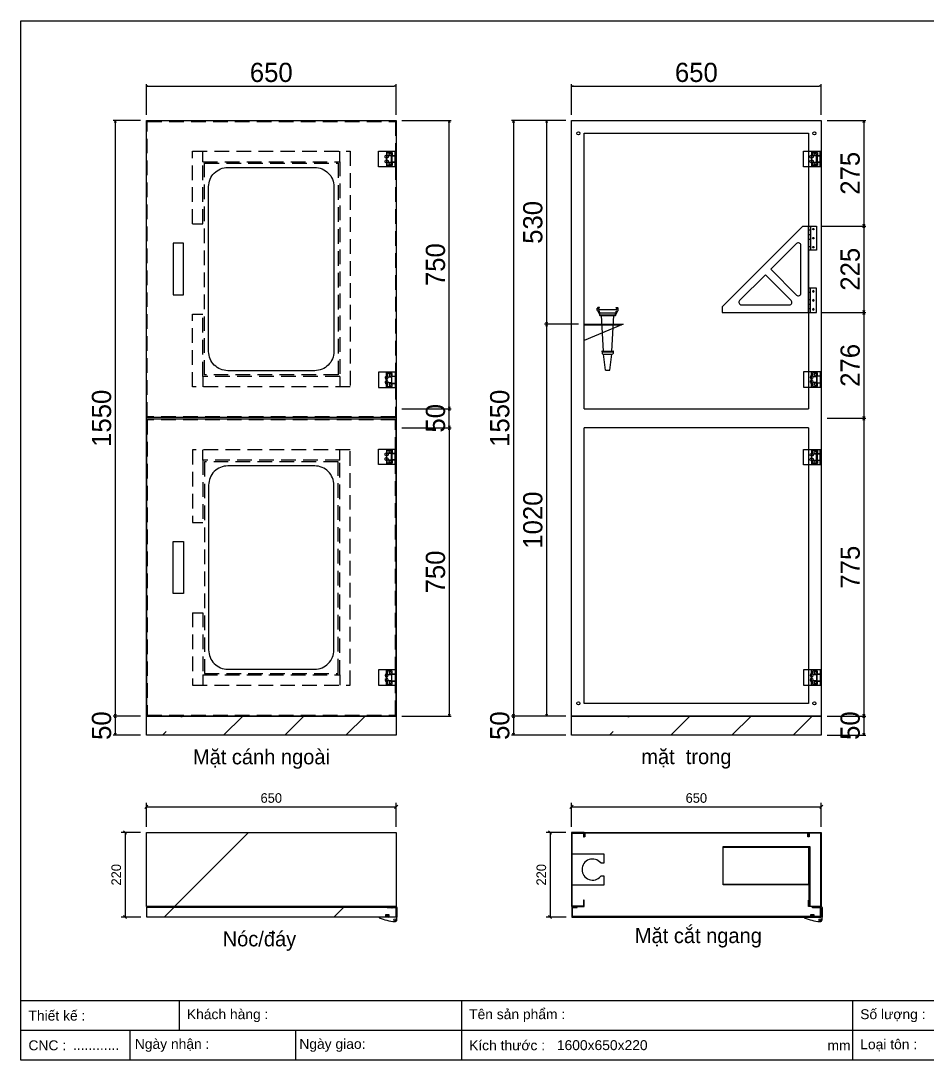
# Model space of a CAD drawing. Header units: millimetres. Extents: x 0 to 3827, y 0 to 2706.
# Drawn here: x 0 to 2359, y 0 to 2706 of the extents above; entities that cross this region are included whole.
import ezdxf

# ---------------------------------------------------------------- set-up
doc = ezdxf.new("R2010")
doc.units = ezdxf.units.MM
doc.linetypes.add('HIDDEN2', pattern=[4.7625, 3.175, -1.5875])
doc.linetypes.add('HIDDENX2', pattern=[19.05, 12.7, -6.35])
doc.layers.add('BAOCHAY', color=1, linetype='Continuous')
doc.layers.add('DIM', color=253, linetype='Continuous')
doc.layers.add('S-CONCRETE', color=3, linetype='Continuous', lineweight=5)
doc.styles.add('Arial', font='arial.ttf')
doc.dimstyles.new('CNC', dxfattribs={"dimtxt": 50, "dimasz": 5, "dimexe": 5, "dimexo": 15, "dimgap": 10, "dimtad": 1, "dimdec": 0, "dimtxsty": 'Standard', "dimblk": 'OPEN30', "dimcen": 10, "dimclrd": 5, "dimclre": 5, "dimclrt": 3, "dimazin": 3, "dimtfac": 1, "dimtdec": 0, "dimtmove": 0, "dimatfit": 3, "dimldrblk": 'ARCHTICK', "dimlwd": 9, "dimlwe": 9})
doc.dimstyles.new('Dim-25', dxfattribs={"dimtxt": 25, "dimasz": 8, "dimexe": 10, "dimexo": 15, "dimgap": 10, "dimtad": 1, "dimdec": 0, "dimtxsty": 'Standard', "dimblk": 'OBLIQUE', "dimcen": 10, "dimclrd": 5, "dimclre": 5, "dimclrt": 3, "dimazin": 3, "dimtfac": 1, "dimtdec": 0, "dimtmove": 0, "dimatfit": 3, "dimldrblk": 'OBLIQUE', "dimlwd": 9, "dimlwe": 9})

# ---------------------------------------------------------------- blocks, each defined once
blk = doc.blocks.new('KHUNG CHUẨN')
at = {"color": 7}
for p, q in [((19889.2, -28535.2), (16919.2, -28535.2)), ((17239.2, -28535.2), (17239.2, -28595.2)), ((17809.2, -28535.2), (17809.2, -28655.2)), ((18599.2, -28535.2), (18599.2, -28655.2)), ((18939.2, -28595.2), (16919.2, -28595.2)), ((17139.2, -28595.2), (17139.2, -28655.2)), ((17474.2, -28595.2), (17474.2, -28655.2))]:
    blk.add_line(p, q, dxfattribs=at)
blk.add_lwpolyline([(16919.2, -26555.2), (19889.2, -26555.2), (19889.2, -28655.2), (16919.2, -28655.2)], close=True, dxfattribs=at)
at = {"color": 2, "char_height": 20, "attachment_point": 4, "style": 'Arial'}
for s, insert, width in [('  Thiết kế :', (16919.2, -28565.2), 917.634), ('  Khách hàng :', (17239.2, -28565.2), 917.634), ('  Tên sản phẩm :', (17809.2, -28565.2), 917.634), ('  Số lượng :', (18599.2, -28565.2), 917.634), ('  CNC :', (16919.2, -28625.2), 917.634), ('  Ngày nhận :', (17134, -28625.2), 556.651), ('  Ngày giao:', (17466.3, -28625.2), 556.651), ('  Kích thước :', (17809.2, -28625.2), 917.634), ('mm', (18548.6, -28625.2), 73.831), ('  Loại tôn :', (18599.2, -28625.2), 917.634)]:
    blk.add_mtext(s, dxfattribs=dict(at, insert=insert, width=width))
at = {"color": 3, "style": 'Arial'}
for tag, p in [('#01', (17055.6, -28580.1)), ('#02', (17431.4, -28580.1)), ('#03', (18030.6, -28580.1)), ('#08', (18751.7, -28580.1)), ('#10', (19064.8, -28580.1)), ('#04', (17024.8, -28634.6)), ('#05', (17308.5, -28633)), ('#06', (17632.7, -28633.7)), ('#07', (18002, -28634.7)), ('#09', (18753.8, -28632.6)), ('#11', (19060.3, -28625.7)), ('#12', (19806.5, -28628.9))]:
    blk.add_attdef(tag, p, '', height=20, dxfattribs=at)
blk = doc.blocks.new('*D1')
at = {"color": 0, "linetype": 'ByBlock', "lineweight": -2}
for p, q in [((326.8, 2535.5), (331.8, 2536.9)), ((331.8, 2534.2), (326.8, 2535.5)), ((326.8, 2535.5), (331.8, 2535.5)), ((971.8, 2536.9), (976.8, 2535.5)), ((976.8, 2535.5), (971.8, 2534.2)), ((976.8, 2535.5), (971.8, 2535.5))]:
    blk.add_line(p, q, dxfattribs=at)
at = {"layer": 'Defpoints', "color": 0, "transparency": 16777216}
for p in [(976.8, 2535.5), (326.8, 2445.9), (976.8, 2445.9)]:
    blk.add_point(p, dxfattribs=at)
at = {"layer": 'DIM', "color": 5, "lineweight": 9, "transparency": 16777216}
for p, q in [((326.8, 2460.9), (326.8, 2540.5)), ((331.8, 2535.5), (971.8, 2535.5)), ((976.8, 2460.9), (976.8, 2540.5))]:
    blk.add_line(p, q, dxfattribs=at)
at = {"layer": 'DIM', "color": 3, "transparency": 16777216, "insert": (651.8, 2571), "char_height": 50, "attachment_point": 5}
blk.add_mtext('650', dxfattribs=at)
blk = doc.blocks.new('_ArchTick')
at = {"color": 0, "const_width": 0.15}
blk.add_lwpolyline([(-0.5, -0.5), (0.5, 0.5)], dxfattribs=at)
blk = doc.blocks.new('_Open30')
at = {"color": 0, "linetype": 'ByBlock', "lineweight": -2}
for p, q in [((-1, 0.27), (0, 0)), ((0, 0), (-1, -0.27)), ((0, 0), (-1, 0))]:
    blk.add_line(p, q, dxfattribs=at)
blk = doc.blocks.new('*D2')
at = {"color": 0, "linetype": 'ByBlock', "lineweight": -2}
for p, q in [((244.5, 2440.9), (245.8, 2445.9)), ((245.8, 2445.9), (247.1, 2440.9)), ((245.8, 2445.9), (245.8, 2440.9)), ((245.8, 895.9), (244.5, 900.9)), ((247.1, 900.9), (245.8, 895.9)), ((245.8, 895.9), (245.8, 900.9))]:
    blk.add_line(p, q, dxfattribs=at)
at = {"layer": 'Defpoints', "color": 0, "transparency": 16777216}
for p in [(326.8, 2445.9), (245.8, 895.9), (326.8, 895.9)]:
    blk.add_point(p, dxfattribs=at)
at = {"layer": 'DIM', "color": 5, "lineweight": 9, "transparency": 16777216}
for p, q in [((311.8, 2445.9), (240.8, 2445.9)), ((245.8, 2440.9), (245.8, 900.9)), ((311.8, 895.9), (240.8, 895.9))]:
    blk.add_line(p, q, dxfattribs=at)
at = {"layer": 'DIM', "color": 3, "transparency": 16777216, "insert": (210.3, 1670.9), "char_height": 50, "attachment_point": 5, "rotation": 90}
blk.add_mtext('1550', dxfattribs=at)
blk = doc.blocks.new('HL044-1.3-C')
at = {"color": 1, "linetype": 'HIDDEN2', "ltscale": 0.5}
for p, q in [((-25, 40), (-25, 0)), ((-3, 0), (-3, 40))]:
    blk.add_line(p, q, dxfattribs=at)
at = {"color": 1}
for p, q in [((-12, 29), (0, 29)), ((-12, 11), (-12, 29)), ((-11, 28.5), (0, 28.5)), ((-11, 28.5), (-11, 11.5)), ((0, 11), (-12, 11)), ((0, 11.5), (-11, 11.5))]:
    blk.add_line(p, q, dxfattribs=at)
blk.add_lwpolyline([(-46, 40), (0, 40), (0, 0), (-46, 0)], close=True, dxfattribs=at)
at = {"color": 1, "linetype": 'HIDDEN2', "ltscale": 0.5}
for centre, radius in [((-25, 26), 4), ((-15.5, 32.5), 3), ((-25, 14), 4), ((-15.5, 7.5), 3)]:
    blk.add_circle(centre, radius, dxfattribs=at)
blk = doc.blocks.new('*D3')
at = {"color": 0, "linetype": 'ByBlock', "lineweight": -2}
for p, q in [((244.5, 890.9), (245.8, 895.9)), ((245.8, 895.9), (247.1, 890.9)), ((245.8, 895.9), (245.8, 890.9)), ((245.8, 845.9), (244.5, 850.9)), ((247.1, 850.9), (245.8, 845.9)), ((245.8, 845.9), (245.8, 850.9))]:
    blk.add_line(p, q, dxfattribs=at)
at = {"layer": 'Defpoints', "color": 0, "transparency": 16777216}
for p in [(326.8, 895.9), (245.8, 845.9), (326.8, 845.9)]:
    blk.add_point(p, dxfattribs=at)
at = {"layer": 'DIM', "color": 5, "lineweight": 9, "transparency": 16777216}
for p, q in [((311.8, 895.9), (240.8, 895.9)), ((245.8, 890.9), (245.8, 850.9)), ((311.8, 845.9), (240.8, 845.9))]:
    blk.add_line(p, q, dxfattribs=at)
at = {"layer": 'DIM', "color": 3, "transparency": 16777216, "insert": (210.3, 870.9), "char_height": 50, "attachment_point": 5, "rotation": 90}
blk.add_mtext('50', dxfattribs=at)
blk = doc.blocks.new('*D4')
at = {"color": 0, "linetype": 'ByBlock', "lineweight": -2}
for p, q in [((1113.5, 2440.9), (1114.8, 2445.9)), ((1114.8, 2445.9), (1116.2, 2440.9)), ((1114.8, 2445.9), (1114.8, 2440.9)), ((1114.8, 1695.9), (1113.5, 1700.9)), ((1116.2, 1700.9), (1114.8, 1695.9)), ((1114.8, 1695.9), (1114.8, 1700.9))]:
    blk.add_line(p, q, dxfattribs=at)
at = {"layer": 'Defpoints', "color": 0, "transparency": 16777216}
for p in [(976.8, 2445.9), (1114.8, 2445.9), (976.8, 1695.9)]:
    blk.add_point(p, dxfattribs=at)
at = {"layer": 'DIM', "color": 5, "lineweight": 9, "transparency": 16777216}
for p, q in [((991.8, 2445.9), (1119.8, 2445.9)), ((1114.8, 1700.9), (1114.8, 2440.9)), ((991.8, 1695.9), (1119.8, 1695.9))]:
    blk.add_line(p, q, dxfattribs=at)
at = {"layer": 'DIM', "color": 3, "transparency": 16777216, "insert": (1079.3, 2070.9), "char_height": 50, "attachment_point": 5, "rotation": 90}
blk.add_mtext('750', dxfattribs=at)
blk = doc.blocks.new('HL044-1.3-B')
h = blk.add_hatch()
h.set_pattern_fill('ANSI31', color=1, scale=0.3, style=0)
h.set_pattern_definition([(45, (-80982.31925, -42991.2648), (-0.673519209, 0.673519209), [])])
h.paths.add_polyline_path([(-15.5, 27), (-15.5, 24), (-9.5, 24), (-9.5, 27)])
at = {"color": 1}
for p, q in [((0, 0), (-43, 0)), ((-43, 0), (-43, -2)), ((-25, 6.5), (-25, 0)), ((-25, 6.5), (-19, 5.9)), ((-25, 5.5), (-19, 4.9)), ((-25, 4.5), (-19, 3.9)), ((-25, 3.5), (-19, 2.9)), ((-25, 2.5), (-19, 1.9)), ((-25, 1.5), (-19, 0.9)), ((-25, 0.5), (-19.7, 0)), ((-22, 24), (-22, 27)), ((-22, 27), (1, 27)), ((-1, 24), (-22, 24)), ((-19, 6.5), (-19, 0)), ((-15.5, 24), (-15.5, 27)), ((-9.5, 24), (-9.5, 27)), ((0, 23), (0, 0)), ((0, 7.5), (3, 7.5)), ((0, 6), (3, 6)), ((3, 25), (3, 0)), ((3, -6.5), (3, 0))]:
    blk.add_line(p, q, dxfattribs=at)
blk.add_lwpolyline([(-26, 6.5), (-18, 6.5), (-18, 0), (-26, 0)], close=True, dxfattribs=at)
blk.add_circle((-2.3, -7), 2.55, dxfattribs=at)
for centre, radius, start, end in [((-1, 23), 1, 0, 90), ((1, 25), 2, 0, 90), ((15.4, 147.7), 160.7, 248.6705, 263.5901), ((-2.5, -6.5), 5.5, 270, 0)]:
    blk.add_arc(centre, radius, start, end, dxfattribs=at)
blk = doc.blocks.new('*D5')
at = {"color": 0, "linetype": 'ByBlock', "lineweight": -2}
for p, q in [((330.8, 663.6), (322.8, 655.6)), ((972.8, 655.6), (980.8, 663.6))]:
    blk.add_line(p, q, dxfattribs=at)
at = {"color": 5, "lineweight": 9, "ltscale": 3, "transparency": 16777216}
for p, q in [((326.8, 607.7), (326.8, 669.6)), ((326.8, 659.6), (976.8, 659.6)), ((976.8, 607.7), (976.8, 669.6))]:
    blk.add_line(p, q, dxfattribs=at)
at = {"layer": 'Defpoints', "color": 0, "ltscale": 3, "transparency": 16777216}
for p in [(976.8, 659.6), (326.8, 592.7), (976.8, 592.7)]:
    blk.add_point(p, dxfattribs=at)
at = {"color": 3, "ltscale": 3, "transparency": 16777216, "insert": (651.8, 682.4), "char_height": 25, "attachment_point": 5}
blk.add_mtext('650', dxfattribs=at)
blk = doc.blocks.new('_Oblique')
at = {"color": 0, "linetype": 'ByBlock', "lineweight": -2}
blk.add_line((-0.5, -0.5), (0.5, 0.5), dxfattribs=at)
blk = doc.blocks.new('*D6')
at = {"color": 0, "linetype": 'ByBlock', "lineweight": -2}
for p, q in [((275.2, 588.7), (267.2, 596.7)), ((267.2, 376.7), (275.2, 368.7))]:
    blk.add_line(p, q, dxfattribs=at)
at = {"color": 5, "lineweight": 9, "ltscale": 3, "transparency": 16777216}
for p, q in [((311.8, 592.7), (261.2, 592.7)), ((271.2, 592.7), (271.2, 372.7)), ((312.8, 372.7), (261.2, 372.7))]:
    blk.add_line(p, q, dxfattribs=at)
at = {"layer": 'Defpoints', "color": 0, "ltscale": 3, "transparency": 16777216}
for p in [(326.8, 592.7), (271.2, 372.7), (327.8, 372.7)]:
    blk.add_point(p, dxfattribs=at)
at = {"color": 3, "ltscale": 3, "transparency": 16777216, "insert": (248.4, 482.7), "char_height": 25, "attachment_point": 5, "rotation": 90}
blk.add_mtext('220', dxfattribs=at)
blk = doc.blocks.new('*D7')
at = {"color": 0, "linetype": 'ByBlock', "lineweight": -2}
for p, q in [((1113.5, 1690.9), (1114.8, 1695.9)), ((1114.8, 1695.9), (1116.2, 1690.9)), ((1114.8, 1695.9), (1114.8, 1690.9)), ((1114.8, 1645.9), (1113.5, 1650.9)), ((1116.2, 1650.9), (1114.8, 1645.9)), ((1114.8, 1645.9), (1114.8, 1650.9))]:
    blk.add_line(p, q, dxfattribs=at)
at = {"layer": 'Defpoints', "color": 0, "transparency": 16777216}
for p in [(976.8, 1695.9), (1114.8, 1695.9), (976.8, 1645.9)]:
    blk.add_point(p, dxfattribs=at)
at = {"layer": 'DIM', "color": 5, "lineweight": 9, "transparency": 16777216}
for p, q in [((991.8, 1695.9), (1119.8, 1695.9)), ((1114.8, 1650.9), (1114.8, 1690.9)), ((991.8, 1645.9), (1119.8, 1645.9))]:
    blk.add_line(p, q, dxfattribs=at)
at = {"layer": 'DIM', "color": 3, "transparency": 16777216, "insert": (1079.3, 1670.9), "char_height": 50, "attachment_point": 5, "rotation": 90}
blk.add_mtext('50', dxfattribs=at)
blk = doc.blocks.new('*D8')
at = {"color": 0, "linetype": 'ByBlock', "lineweight": -2}
for p, q in [((1113.5, 1640.9), (1114.8, 1645.9)), ((1114.8, 1645.9), (1116.2, 1640.9)), ((1114.8, 1645.9), (1114.8, 1640.9)), ((1114.8, 895.9), (1113.5, 900.9)), ((1116.2, 900.9), (1114.8, 895.9)), ((1114.8, 895.9), (1114.8, 900.9))]:
    blk.add_line(p, q, dxfattribs=at)
at = {"layer": 'Defpoints', "color": 0, "transparency": 16777216}
for p in [(976.8, 1645.9), (976.8, 895.9), (1114.8, 895.9)]:
    blk.add_point(p, dxfattribs=at)
at = {"layer": 'DIM', "color": 5, "lineweight": 9, "transparency": 16777216}
for p, q in [((991.8, 1645.9), (1119.8, 1645.9)), ((1114.8, 1640.9), (1114.8, 900.9)), ((991.8, 895.9), (1119.8, 895.9))]:
    blk.add_line(p, q, dxfattribs=at)
at = {"layer": 'DIM', "color": 3, "transparency": 16777216, "insert": (1079.3, 1270.9), "char_height": 50, "attachment_point": 5, "rotation": 90}
blk.add_mtext('750', dxfattribs=at)
blk = doc.blocks.new('*D9')
at = {"color": 0, "linetype": 'ByBlock', "lineweight": -2}
for p, q in [((1433, 2535.5), (1438, 2536.9)), ((1438, 2534.2), (1433, 2535.5)), ((1433, 2535.5), (1438, 2535.5)), ((2078, 2536.9), (2083, 2535.5)), ((2083, 2535.5), (2078, 2534.2)), ((2083, 2535.5), (2078, 2535.5))]:
    blk.add_line(p, q, dxfattribs=at)
at = {"layer": 'Defpoints', "color": 0, "transparency": 16777216}
for p in [(2083, 2535.5), (1433, 2445.9), (2083, 2445.9)]:
    blk.add_point(p, dxfattribs=at)
at = {"layer": 'DIM', "color": 5, "lineweight": 9, "transparency": 16777216}
for p, q in [((1433, 2460.9), (1433, 2540.5)), ((1438, 2535.5), (2078, 2535.5)), ((2083, 2460.9), (2083, 2540.5))]:
    blk.add_line(p, q, dxfattribs=at)
at = {"layer": 'DIM', "color": 3, "transparency": 16777216, "insert": (1758, 2571), "char_height": 50, "attachment_point": 5}
blk.add_mtext('650', dxfattribs=at)
blk = doc.blocks.new('*D10')
at = {"color": 0, "linetype": 'ByBlock', "lineweight": -2}
for p, q in [((1280.8, 2440.9), (1282.1, 2445.9)), ((1282.1, 2445.9), (1283.5, 2440.9)), ((1282.1, 2445.9), (1282.1, 2440.9)), ((1282.1, 895.9), (1280.8, 900.9)), ((1283.5, 900.9), (1282.1, 895.9)), ((1282.1, 895.9), (1282.1, 900.9))]:
    blk.add_line(p, q, dxfattribs=at)
at = {"layer": 'Defpoints', "color": 0, "transparency": 16777216}
for p in [(1433, 2445.9), (1282.1, 895.9), (1433, 895.9)]:
    blk.add_point(p, dxfattribs=at)
at = {"layer": 'DIM', "color": 5, "lineweight": 9, "transparency": 16777216}
for p, q in [((1418, 2445.9), (1277.1, 2445.9)), ((1282.1, 2440.9), (1282.1, 900.9)), ((1418, 895.9), (1277.1, 895.9))]:
    blk.add_line(p, q, dxfattribs=at)
at = {"layer": 'DIM', "color": 3, "transparency": 16777216, "insert": (1246.6, 1670.9), "char_height": 50, "attachment_point": 5, "rotation": 90}
blk.add_mtext('1550', dxfattribs=at)
blk = doc.blocks.new('*D11')
at = {"color": 0, "linetype": 'ByBlock', "lineweight": -2}
for p, q in [((1280.8, 890.9), (1282.1, 895.9)), ((1282.1, 895.9), (1283.5, 890.9)), ((1282.1, 895.9), (1282.1, 890.9)), ((1282.1, 845.9), (1280.8, 850.9)), ((1283.5, 850.9), (1282.1, 845.9)), ((1282.1, 845.9), (1282.1, 850.9))]:
    blk.add_line(p, q, dxfattribs=at)
at = {"layer": 'Defpoints', "color": 0, "transparency": 16777216}
for p in [(1433, 895.9), (1282.1, 845.9), (1433, 845.9)]:
    blk.add_point(p, dxfattribs=at)
at = {"layer": 'DIM', "color": 5, "lineweight": 9, "transparency": 16777216}
for p, q in [((1418, 895.9), (1277.1, 895.9)), ((1282.1, 890.9), (1282.1, 850.9)), ((1418, 845.9), (1277.1, 845.9))]:
    blk.add_line(p, q, dxfattribs=at)
at = {"layer": 'DIM', "color": 3, "transparency": 16777216, "insert": (1246.6, 870.9), "char_height": 50, "attachment_point": 5, "rotation": 90}
blk.add_mtext('50', dxfattribs=at)
blk = doc.blocks.new('*D12')
at = {"color": 0, "linetype": 'ByBlock', "lineweight": -2}
for p, q in [((2192.5, 890.9), (2193.9, 895.9)), ((2193.9, 895.9), (2195.2, 890.9)), ((2193.9, 895.9), (2193.9, 890.9)), ((2193.9, 845.9), (2192.5, 850.9)), ((2195.2, 850.9), (2193.9, 845.9)), ((2193.9, 845.9), (2193.9, 850.9))]:
    blk.add_line(p, q, dxfattribs=at)
at = {"layer": 'Defpoints', "color": 0, "transparency": 16777216}
for p in [(2083, 895.9), (2083, 845.9), (2193.9, 845.9)]:
    blk.add_point(p, dxfattribs=at)
at = {"layer": 'DIM', "color": 5, "lineweight": 9, "transparency": 16777216}
for p, q in [((2098, 895.9), (2198.9, 895.9)), ((2193.9, 890.9), (2193.9, 850.9)), ((2098, 845.9), (2198.9, 845.9))]:
    blk.add_line(p, q, dxfattribs=at)
at = {"layer": 'DIM', "color": 3, "transparency": 16777216, "insert": (2158.4, 870.9), "char_height": 50, "attachment_point": 5, "rotation": 90}
blk.add_mtext('50', dxfattribs=at)
blk = doc.blocks.new('*D13')
at = {"color": 0, "linetype": 'ByBlock', "lineweight": -2}
for p, q in [((1437, 663.6), (1429, 655.6)), ((2079, 655.6), (2087, 663.6))]:
    blk.add_line(p, q, dxfattribs=at)
at = {"color": 5, "lineweight": 9, "ltscale": 3, "transparency": 16777216}
for p, q in [((1433, 607.7), (1433, 669.6)), ((1433, 659.6), (2083, 659.6)), ((2083, 607.7), (2083, 669.6))]:
    blk.add_line(p, q, dxfattribs=at)
at = {"layer": 'Defpoints', "color": 0, "ltscale": 3, "transparency": 16777216}
for p in [(2083, 659.6), (1433, 592.7), (2083, 592.7)]:
    blk.add_point(p, dxfattribs=at)
at = {"color": 3, "ltscale": 3, "transparency": 16777216, "insert": (1758, 682.4), "char_height": 25, "attachment_point": 5}
blk.add_mtext('650', dxfattribs=at)
blk = doc.blocks.new('*D14')
at = {"color": 0, "linetype": 'ByBlock', "lineweight": -2}
for p, q in [((1381.4, 588.7), (1373.4, 596.7)), ((1373.4, 376.7), (1381.4, 368.7))]:
    blk.add_line(p, q, dxfattribs=at)
at = {"color": 5, "lineweight": 9, "ltscale": 3, "transparency": 16777216}
for p, q in [((1418, 592.7), (1367.4, 592.7)), ((1377.4, 592.7), (1377.4, 372.7)), ((1419, 372.7), (1367.4, 372.7))]:
    blk.add_line(p, q, dxfattribs=at)
at = {"layer": 'Defpoints', "color": 0, "ltscale": 3, "transparency": 16777216}
for p in [(1433, 592.7), (1377.4, 372.7), (1434, 372.7)]:
    blk.add_point(p, dxfattribs=at)
at = {"color": 3, "ltscale": 3, "transparency": 16777216, "insert": (1354.6, 482.7), "char_height": 25, "attachment_point": 5, "rotation": 90}
blk.add_mtext('220', dxfattribs=at)
blk = doc.blocks.new('f')
at = {"color": 1}
for p, q in [((11807.5, 1083.3), (11828, 1083.3)), ((11807.5, 1020.3), (11807.5, 1083.3)), ((11812.5, 1083.3), (11812.5, 1020.3)), ((11828, 1083.3), (11828, 1020.3)), ((11807.5, 1073.3), (11812.5, 1073.3)), ((11807.5, 1061.3), (11812.5, 1061.3)), ((11807.5, 1049.3), (11812.5, 1049.3)), ((11807.5, 1030.3), (11812.5, 1030.3)), ((11828, 1020.3), (11807.5, 1020.3))]:
    blk.add_line(p, q, dxfattribs=at)
for centre in [(11820, 1075.3), (11820, 1051.8), (11820, 1028.3)]:
    blk.add_circle(centre, 2, dxfattribs=at)
blk = doc.blocks.new('ddddđ')
at = {"color": 7, "linetype": 'Continuous'}
for p, q in [((-30144.3, -61375.4), (-29934.3, -61165.4)), ((-29919.3, -61390.4), (-29919.3, -61165.4)), ((-30017.5, -61278.1), (-29950.4, -61211)), ((-29939.3, -61340.6), (-29939.3, -61215.6)), ((-30098.7, -61359.3), (-30031.6, -61292.2)), ((-30144.3, -61390.4), (-29919.3, -61390.4)), ((-30094.1, -61370.4), (-29969.1, -61370.4))]:
    blk.add_line(p, q, dxfattribs=at)
at = {"color": 7}
for p, q in [((-29934.3, -61165.4), (-29919.3, -61165.4)), ((-30144.3, -61375.4), (-30144.3, -61390.4))]:
    blk.add_line(p, q, dxfattribs=at)
for p, q in [((-30017.5, -61278.1), (-29950.4, -61345.1)), ((-30031.6, -61292.2), (-29964.5, -61359.3))]:
    blk.add_line(p, q)
at = {"color": 7, "linetype": 'Continuous'}
for centre, start, end in [((-29945.8, -61215.6), 0, 135), ((-30094.1, -61363.9), 135, 270)]:
    blk.add_arc(centre, 6.5, start, end, dxfattribs=at)
for centre, start, end in [((-29969.1, -61363.9), 270, 45), ((-29945.8, -61340.6), 225, 0)]:
    blk.add_arc(centre, 6.5, start, end)
blk.add_blockref('f', (-41726.8, -62248.7))
at = {"xscale": -1, "rotation": 180}
blk.add_blockref('f', (-41726.8, -60307.1), dxfattribs=at)
blk = doc.blocks.new('*D18')
at = {"color": 0, "linetype": 'ByBlock', "lineweight": -2}
for p, q in [((2192.5, 2440.9), (2193.9, 2445.9)), ((2193.9, 2445.9), (2195.2, 2440.9)), ((2193.9, 2445.9), (2193.9, 2440.9)), ((2193.9, 2171.4), (2192.5, 2176.4)), ((2195.2, 2176.4), (2193.9, 2171.4)), ((2193.9, 2171.4), (2193.9, 2176.4))]:
    blk.add_line(p, q, dxfattribs=at)
at = {"layer": 'Defpoints', "color": 0, "transparency": 16777216}
for p in [(2083, 2445.9), (2070.5, 2171.4), (2193.9, 2171.4)]:
    blk.add_point(p, dxfattribs=at)
at = {"layer": 'DIM', "color": 5, "lineweight": 9, "transparency": 16777216}
for p, q in [((2098, 2445.9), (2198.9, 2445.9)), ((2193.9, 2440.9), (2193.9, 2176.4)), ((2085.5, 2171.4), (2198.9, 2171.4))]:
    blk.add_line(p, q, dxfattribs=at)
at = {"layer": 'DIM', "color": 3, "transparency": 16777216, "insert": (2158.4, 2308.7), "char_height": 50, "attachment_point": 5, "rotation": 90}
blk.add_mtext('275', dxfattribs=at)
blk = doc.blocks.new('*D19')
at = {"color": 0, "linetype": 'ByBlock', "lineweight": -2}
for p, q in [((2192.5, 2166.4), (2193.9, 2171.4)), ((2193.9, 2171.4), (2195.2, 2166.4)), ((2193.9, 2171.4), (2193.9, 2166.4)), ((2193.9, 1946.4), (2192.5, 1951.4)), ((2195.2, 1951.4), (2193.9, 1946.4)), ((2193.9, 1946.4), (2193.9, 1951.4))]:
    blk.add_line(p, q, dxfattribs=at)
at = {"layer": 'Defpoints', "color": 0, "transparency": 16777216}
for p in [(2070.5, 2171.4), (2070.5, 1946.4), (2193.9, 1946.4)]:
    blk.add_point(p, dxfattribs=at)
at = {"layer": 'DIM', "color": 5, "lineweight": 9, "transparency": 16777216}
for p, q in [((2085.5, 2171.4), (2198.9, 2171.4)), ((2193.9, 2166.4), (2193.9, 1951.4)), ((2085.5, 1946.4), (2198.9, 1946.4))]:
    blk.add_line(p, q, dxfattribs=at)
at = {"layer": 'DIM', "color": 3, "transparency": 16777216, "insert": (2158.4, 2058.9), "char_height": 50, "attachment_point": 5, "rotation": 90}
blk.add_mtext('225', dxfattribs=at)
blk = doc.blocks.new('*D20')
at = {"color": 0, "linetype": 'ByBlock', "lineweight": -2}
for p, q in [((2192.5, 1941.4), (2193.9, 1946.4)), ((2193.9, 1946.4), (2195.2, 1941.4)), ((2193.9, 1946.4), (2193.9, 1941.4)), ((2193.9, 1670.9), (2192.5, 1675.9)), ((2195.2, 1675.9), (2193.9, 1670.9)), ((2193.9, 1670.9), (2193.9, 1675.9))]:
    blk.add_line(p, q, dxfattribs=at)
at = {"layer": 'Defpoints', "color": 0, "transparency": 16777216}
for p in [(2070.5, 1946.4), (2083, 1670.9), (2193.9, 1670.9)]:
    blk.add_point(p, dxfattribs=at)
at = {"layer": 'DIM', "color": 5, "lineweight": 9, "transparency": 16777216}
for p, q in [((2085.5, 1946.4), (2198.9, 1946.4)), ((2193.9, 1941.4), (2193.9, 1675.9)), ((2098, 1670.9), (2198.9, 1670.9))]:
    blk.add_line(p, q, dxfattribs=at)
at = {"layer": 'DIM', "color": 3, "transparency": 16777216, "insert": (2158.4, 1808.7), "char_height": 50, "attachment_point": 5, "rotation": 90}
blk.add_mtext('276', dxfattribs=at)
blk = doc.blocks.new('*D21')
at = {"color": 0, "linetype": 'ByBlock', "lineweight": -2}
for p, q in [((2192.5, 1665.9), (2193.9, 1670.9)), ((2193.9, 1670.9), (2195.2, 1665.9)), ((2193.9, 1670.9), (2193.9, 1665.9)), ((2193.9, 895.9), (2192.5, 900.9)), ((2195.2, 900.9), (2193.9, 895.9)), ((2193.9, 895.9), (2193.9, 900.9))]:
    blk.add_line(p, q, dxfattribs=at)
at = {"layer": 'Defpoints', "color": 0, "transparency": 16777216}
for p in [(2083, 1670.9), (2083, 895.9), (2193.9, 895.9)]:
    blk.add_point(p, dxfattribs=at)
at = {"layer": 'DIM', "color": 5, "lineweight": 9, "transparency": 16777216}
for p, q in [((2098, 1670.9), (2198.9, 1670.9)), ((2193.9, 1665.9), (2193.9, 900.9)), ((2098, 895.9), (2198.9, 895.9))]:
    blk.add_line(p, q, dxfattribs=at)
at = {"layer": 'DIM', "color": 3, "transparency": 16777216, "insert": (2158.5, 1283.4), "char_height": 50, "attachment_point": 5, "rotation": 90}
blk.add_mtext('775', dxfattribs=at)
blk = doc.blocks.new('*D27')
at = {"color": 0, "linetype": 'ByBlock', "lineweight": -2}
for p, q in [((1366.8, 2440.9), (1368.1, 2445.9)), ((1368.1, 2445.9), (1369.4, 2440.9)), ((1368.1, 2445.9), (1368.1, 2440.9)), ((1368.1, 1915.9), (1366.8, 1920.9)), ((1369.4, 1920.9), (1368.1, 1915.9)), ((1368.1, 1915.9), (1368.1, 1920.9))]:
    blk.add_line(p, q, dxfattribs=at)
at = {"layer": 'Defpoints', "color": 0, "transparency": 16777216}
for p in [(1433, 2445.9), (1368.1, 1915.9), (1466, 1915.9)]:
    blk.add_point(p, dxfattribs=at)
at = {"layer": 'DIM', "color": 5, "lineweight": 9, "transparency": 16777216}
for p, q in [((1418, 2445.9), (1363.1, 2445.9)), ((1368.1, 2440.9), (1368.1, 1920.9)), ((1451, 1915.9), (1363.1, 1915.9))]:
    blk.add_line(p, q, dxfattribs=at)
at = {"layer": 'DIM', "color": 3, "transparency": 16777216, "insert": (1332.6, 2180.9), "char_height": 50, "attachment_point": 5, "rotation": 90}
blk.add_mtext('530', dxfattribs=at)
blk = doc.blocks.new('*D28')
at = {"color": 0, "linetype": 'ByBlock', "lineweight": -2}
for p, q in [((1366.8, 1910.9), (1368.1, 1915.9)), ((1368.1, 1915.9), (1369.4, 1910.9)), ((1368.1, 1915.9), (1368.1, 1910.9)), ((1368.1, 895.9), (1366.8, 900.9)), ((1369.4, 900.9), (1368.1, 895.9)), ((1368.1, 895.9), (1368.1, 900.9))]:
    blk.add_line(p, q, dxfattribs=at)
at = {"layer": 'Defpoints', "color": 0, "transparency": 16777216}
for p in [(1466, 1915.9), (1368.1, 895.9), (1433, 895.9)]:
    blk.add_point(p, dxfattribs=at)
at = {"layer": 'DIM', "color": 5, "lineweight": 9, "transparency": 16777216}
for p, q in [((1451, 1915.9), (1363.1, 1915.9)), ((1368.1, 1910.9), (1368.1, 900.9)), ((1418, 895.9), (1363.1, 895.9))]:
    blk.add_line(p, q, dxfattribs=at)
at = {"layer": 'DIM', "color": 3, "transparency": 16777216, "insert": (1332.6, 1405.9), "char_height": 50, "attachment_point": 5, "rotation": 90}
blk.add_mtext('1020', dxfattribs=at)
blk = doc.blocks.new('22323232')
at = {"layer": 'BAOCHAY', "color": 7, "ltscale": 2000}
for p, q in [((-11485.3, -64285.3), (-11489, -64285.3)), ((-11485.3, -64287.4), (-11485.3, -64285.3)), ((-11442, -64285.3), (-11438.3, -64285.3)), ((-11442, -64287.4), (-11442, -64285.3)), ((-11490.7, -64293.1), (-11490.7, -64286.9)), ((-11485.3, -64294.7), (-11489, -64294.7)), ((-11489, -64294.7), (-11484.2, -64304.2)), ((-11485.3, -64287.4), (-11487.4, -64287.4)), ((-11487.4, -64290.7), (-11487.4, -64287.4)), ((-11487.4, -64290.7), (-11439.9, -64290.7)), ((-11485.3, -64297.7), (-11485.3, -64294.7)), ((-11485, -64305), (-11485, -64305)), ((-11484.2, -64298.8), (-11443.1, -64298.8)), ((-11484.2, -64304.2), (-11484.2, -64298.8)), ((-11484.2, -64304.2), (-11443.1, -64304.2)), ((-11484.2, -64305.8), (-11443.1, -64305.8)), ((-11474.5, -64398.7), (-11479.8, -64305.8)), ((-11452.8, -64398.7), (-11447.5, -64305.8)), ((-11438.3, -64294.7), (-11443.1, -64304.2)), ((-11443.1, -64304.2), (-11443.1, -64298.8)), ((-11442.3, -64305), (-11442.3, -64305)), ((-11442, -64287.4), (-11439.9, -64287.4)), ((-11442, -64297.7), (-11442, -64294.7)), ((-11442, -64294.7), (-11438.3, -64294.7)), ((-11439.9, -64290.7), (-11439.9, -64287.4)), ((-11436.6, -64293.1), (-11436.6, -64286.9)), ((-11478.9, -64399.8), (-11478.9, -64399.8)), ((-11477.8, -64398.7), (-11449.5, -64398.7)), ((-11477.8, -64400.9), (-11477.8, -64404.7)), ((-11477.8, -64400.9), (-11449.5, -64400.9)), ((-11475.6, -64406.8), (-11451.7, -64406.8)), ((-11469.1, -64448.6), (-11474.5, -64406.8)), ((-11458.2, -64448.6), (-11452.8, -64406.8)), ((-11449.5, -64400.9), (-11449.5, -64404.7))]:
    blk.add_line(p, q, dxfattribs=at)
for centre, radius, start, end in [((-11489, -64286.9), 1.62, 90, 180), ((-11438.3, -64286.9), 1.62, 0, 90), ((-11489, -64293.1), 1.62, 180, 270), ((-11484.2, -64297.7), 1.08, 180, 270), ((-11484.2, -64305), 0.81, 90, 180), ((-11484.2, -64305), 0.81, 180, 270), ((-11443.1, -64297.7), 1.08, 270, 0), ((-11443.1, -64305), 0.81, 0, 90), ((-11443.1, -64305), 0.81, 270, 0), ((-11438.3, -64293.1), 1.62, 270, 0), ((-11477.8, -64399.8), 1.08, 90, 180), ((-11477.8, -64399.8), 1.08, 180, 270), ((-11475.6, -64404.7), 2.16, 180, 270), ((-11451.7, -64404.7), 2.16, 270, 0), ((-11449.5, -64399.8), 1.08, 0, 90), ((-11449.5, -64399.8), 1.08, 270, 0)]:
    blk.add_arc(centre, radius, start, end, dxfattribs=at)
at = {"layer": 'S-CONCRETE', "color": 8}
for p, q in [((-11524.9, -64328.7), (-11423.9, -64328.7)), ((-11423.9, -64328.7), (-11524.9, -64370.8)), ((-11524.9, -64330.2), (-11427.5, -64330.2))]:
    blk.add_line(p, q, dxfattribs=at)

msp = doc.modelspace()

# ---------------------------------------------------------------- hatches: boundary and pattern name
at = {"ltscale": 3}
h = msp.add_hatch(dxfattribs=at)
h.set_pattern_fill('ANSI31', color=4, scale=150, style=0)
h.set_pattern_definition([(45, (1500, 0), (-1988.7, 1988.7), [])])
edge = h.paths.add_edge_path()
edge.add_line((538.8, 2323.9), (764.8, 2323.9))
edge.add_arc((764.8, 2273.9), 50, 0, 90, ccw=False)
edge.add_line((814.8, 2273.9), (814.8, 1844.9))
edge.add_arc((764.8, 1844.9), 50, -90, 0, ccw=False)
edge.add_line((764.8, 1794.9), (538.8, 1794.9))
edge.add_arc((538.8, 1844.9), 50, 180, -90, ccw=False)
edge.add_line((488.8, 1844.9), (488.8, 2273.9))
edge.add_arc((538.8, 2273.9), 50, 90, 180, ccw=False)
h = msp.add_hatch(dxfattribs=at)
h.set_pattern_fill('ANSI31', color=4, scale=150, style=0)
h.set_pattern_definition([(45, (0, 0), (-1988.7, 1988.7), [])])
edge = h.paths.add_edge_path()
edge.add_line((538.8, 1017.9), (764.8, 1017.9))
edge.add_arc((764.8, 1067.9), 50, -90, 0)
edge.add_line((814.8, 1067.9), (814.8, 1496.9))
edge.add_arc((764.8, 1496.9), 50, 0, 90)
edge.add_line((764.8, 1546.9), (538.8, 1546.9))
edge.add_arc((538.8, 1496.9), 50, 90, 180)
edge.add_line((488.8, 1496.9), (488.8, 1067.9))
edge.add_arc((538.8, 1067.9), 50, 180, -90)
h = msp.add_hatch(dxfattribs=at)
h.set_pattern_fill('ANSI36', color=256, scale=30, style=0)
h.set_pattern_definition([(45, (0, 0), (59.662, 218.761), [281.25, -56.25, 0, -56.25])])
h.paths.add_polyline_path([(976.8, 845.9), (976.8, 895.9), (326.8, 895.9), (326.8, 845.9)])
h = msp.add_hatch(dxfattribs=at)
h.set_pattern_fill('ANSI36', color=256, scale=30, style=0)
h.set_pattern_definition([(45, (-5518.57, 0), (59.6621, 218.7612), [281.25, -56.25, 0, -56.25])])
h.paths.add_polyline_path([(2083, 845.9), (2083, 895.9), (1433, 895.9), (1433, 845.9)])
h = msp.add_hatch(dxfattribs=at)
h.set_pattern_fill('ANSI31', color=256, scale=200, style=0)
h.set_pattern_definition([(45, (0, 0), (-3535.5, 3535.5), [])])
h.paths.add_polyline_path([(326.8, 592.7), (976.8, 592.7), (976.8, 399.7), (326.8, 399.7)])
h = msp.add_hatch(dxfattribs=at)
h.set_pattern_fill('ANSI31', color=6, scale=50, angle=90, style=0)
h.set_pattern_definition([(225, (0, 0), (220.97, -220.97), [])])
h.paths.add_polyline_path([(327.8, 398.7), (975.8, 398.7), (975.8, 372.7), (327.8, 372.7)])

# ---------------------------------------------------------------- linework, layer by layer
at = {"linetype": 'HIDDENX2', "ltscale": 3}
for p, q in [((473.8, 2338.9), (473.8, 2365.9)), ((829.8, 2338.9), (829.8, 2365.9)), ((473.8, 1779.9), (473.8, 1752.9)), ((829.8, 1779.9), (829.8, 1752.9)), ((473.8, 1561.9), (473.8, 1588.9)), ((829.8, 1561.9), (829.8, 1588.9)), ((473.8, 1002.9), (473.8, 975.9)), ((829.8, 1002.9), (829.8, 975.9))]:
    msp.add_line(p, q, dxfattribs=at)
at = {"ltscale": 3}
for p, q in [((446.8, 2176.9), (473.8, 2176.9)), ((446.8, 1941.9), (473.8, 1941.9)), ((446.8, 1399.9), (473.8, 1399.9)), ((446.8, 1164.9), (473.8, 1164.9))]:
    msp.add_line(p, q, dxfattribs=at)
at = {"color": 7}
msp.add_line((1521.9, 1795.9), (1532.7, 1795.9), dxfattribs=at)
at = {"ltscale": 3}
for points in [[(326.8, 2445.9), (976.8, 2445.9), (976.8, 895.9), (326.8, 895.9)], [(1433, 2445.9), (2083, 2445.9), (2083, 895.9), (1433, 895.9)], [(326.8, 895.9), (976.8, 895.9), (976.8, 845.9), (326.8, 845.9)], [(1433, 895.9), (2083, 895.9), (2083, 845.9), (1433, 845.9)], [(326.8, 592.7), (976.8, 592.7), (976.8, 399.7), (326.8, 399.7)], [(327.8, 398.7), (975.8, 398.7), (975.8, 372.7), (327.8, 372.7)]]:
    msp.add_lwpolyline(points, close=True, dxfattribs=at)
at = {"color": 6, "ltscale": 3}
for points in [[(326.8, 2445.9), (976.8, 2445.9), (976.8, 1672.9), (326.8, 1672.9)], [(326.8, 895.9), (976.8, 895.9), (976.8, 1668.9), (326.8, 1668.9)]]:
    msp.add_lwpolyline(points, close=True, dxfattribs=at)
at = {"color": 6, "linetype": 'HIDDENX2', "ltscale": 3}
for points in [[(328.8, 2443.9), (974.8, 2443.9), (974.8, 1674.9), (328.8, 1674.9)], [(328.8, 897.9), (974.8, 897.9), (974.8, 1666.9), (328.8, 1666.9)]]:
    msp.add_lwpolyline(points, close=True, dxfattribs=at)
at = {"ltscale": 3}
for points in [[(1466, 1695.9), (1466, 2412.9), (2050, 2412.9), (2050, 1695.9)], [(2050, 1645.9), (2050, 928.9), (1466, 928.9), (1466, 1645.9)]]:
    msp.add_lwpolyline(points, dxfattribs=at)
at = {"linetype": 'HIDDENX2', "ltscale": 3}
for points in [[(446.8, 2176.9), (446.8, 2365.9), (856.8, 2365.9), (856.8, 1752.9), (446.8, 1752.9), (446.8, 1941.9)], [(473.8, 2176.9), (473.8, 2338.9), (829.8, 2338.9), (829.8, 1779.9), (473.8, 1779.9), (473.8, 1941.9)], [(446.8, 1164.9), (446.8, 975.9), (856.8, 975.9), (856.8, 1588.9), (446.8, 1588.9), (446.8, 1399.9)], [(473.8, 1164.9), (473.8, 1002.9), (829.8, 1002.9), (829.8, 1561.9), (473.8, 1561.9), (473.8, 1399.9)]]:
    msp.add_lwpolyline(points, dxfattribs=at)
at = {"color": 2}
for points in [[(953.8, 2362.9), (966.8, 2362.9), (966.8, 2353.9), (953.8, 2353.9)], [(2060, 2362.9), (2073, 2362.9), (2073, 2353.9), (2060, 2353.9)], [(953.8, 2337.9), (966.8, 2337.9), (966.8, 2328.9), (953.8, 2328.9)], [(2060, 2337.9), (2073, 2337.9), (2073, 2328.9), (2060, 2328.9)], [(396.8, 1991.9), (423.8, 1991.9), (423.8, 2126.9), (396.8, 2126.9)], [(953.8, 1778.9), (966.8, 1778.9), (966.8, 1787.9), (953.8, 1787.9)], [(2060, 1779.9), (2073, 1779.9), (2073, 1788.9), (2060, 1788.9)], [(953.8, 1753.9), (966.8, 1753.9), (966.8, 1762.9), (953.8, 1762.9)], [(2060, 1754.9), (2073, 1754.9), (2073, 1763.9), (2060, 1763.9)], [(953.8, 1587.9), (966.8, 1587.9), (966.8, 1578.9), (953.8, 1578.9)], [(2060, 1586.9), (2073, 1586.9), (2073, 1577.9), (2060, 1577.9)], [(953.8, 1562.9), (966.8, 1562.9), (966.8, 1553.9), (953.8, 1553.9)], [(2060, 1561.9), (2073, 1561.9), (2073, 1552.9), (2060, 1552.9)], [(396.8, 1349.9), (423.8, 1349.9), (423.8, 1214.9), (396.8, 1214.9)], [(953.8, 1003.9), (966.8, 1003.9), (966.8, 1012.9), (953.8, 1012.9)], [(2060, 1003.9), (2073, 1003.9), (2073, 1012.9), (2060, 1012.9)], [(953.8, 978.9), (966.8, 978.9), (966.8, 987.9), (953.8, 987.9)], [(2060, 978.9), (2073, 978.9), (2073, 987.9), (2060, 987.9)]]:
    msp.add_lwpolyline(points, close=True, dxfattribs=at)
at = {"color": 4, "linetype": 'HIDDENX2', "ltscale": 3}
for points in [[(477.8, 2334.9), (825.8, 2334.9), (825.8, 1783.9), (477.8, 1783.9)], [(477.8, 1006.9), (825.8, 1006.9), (825.8, 1557.9), (477.8, 1557.9)]]:
    msp.add_lwpolyline(points, close=True, dxfattribs=at)
at = {"color": 2, "ltscale": 3}
for points in [[(538.8, 2323.9), (764.8, 2323.9, -0.414214), (814.8, 2273.9), (814.8, 1844.9, -0.414214), (764.8, 1794.9), (538.8, 1794.9, -0.414214), (488.8, 1844.9), (488.8, 2273.9, -0.414214)], [(538.8, 1017.9), (764.8, 1017.9, 0.414214), (814.8, 1067.9), (814.8, 1496.9, 0.414214), (764.8, 1546.9), (538.8, 1546.9, 0.414214), (488.8, 1496.9), (488.8, 1067.9, 0.414214)]]:
    msp.add_lwpolyline(points, format="xyb", close=True, dxfattribs=at)
at = {"color": 3, "ltscale": 3}
for points in [[(1466, 1695.9), (2050, 1695.9)], [(2050, 1645.9), (1466, 1645.9)]]:
    msp.add_lwpolyline(points, dxfattribs=at)
at = {"color": 7}
for points in [[(1464.5, 416.2), (1464.5, 401.2), (1434.5, 401.2), (1434.5, 591.2), (1464.5, 591.2), (1464.5, 581.2), (1466, 581.2), (1466, 592.7), (1433, 592.7), (1433, 399.7), (1466, 399.7), (1466, 416.2)], [(2048.5, 581.2), (2048.5, 591.2), (1467.5, 591.2), (1467.5, 581.2), (1466, 581.2), (1466, 592.7), (2050, 592.7), (2050, 581.2)], [(2051.5, 416.2), (2051.5, 401.2), (2081.5, 401.2), (2081.5, 591.2), (2051.5, 591.2), (2051.5, 581.2), (2050, 581.2), (2050, 592.7), (2083, 592.7), (2083, 399.7), (2050, 399.7), (2050, 416.2)]]:
    msp.add_lwpolyline(points, close=True, dxfattribs=at)
at = {"color": 1}
for points in [[(1828, 556.2), (2051.5, 556.2), (2051.5, 456.2), (1828, 456.2)], [(1828, 554.7), (2050, 554.7), (2050, 457.7), (1828, 457.7)], [(2051.5, 556.2), (2053, 556.2), (2053, 401.2), (2051.5, 401.2)]]:
    msp.add_lwpolyline(points, close=True, dxfattribs=at)
at = {"color": 7}
msp.add_lwpolyline([(1509.3, 513.7), (1517.5, 513.7, 0.414214), (1518, 514.2), (1518, 536.2), (1433, 536.2), (1433, 456.2), (1518, 456.2), (1518, 478.2, 0.414214), (1517.5, 478.7), (1509.3, 478.7)], format="xyb", dxfattribs=at)
at = {"color": 6}
msp.add_lwpolyline([(2068.5, 397.2), (2080.5, 397.2), (2080.5, 374.2), (1435.5, 374.2), (1435.5, 397.2), (1447.5, 397.2), (1447.5, 398.7), (1434, 398.7), (1434, 372.7), (2082, 372.7), (2082, 398.7), (2068.5, 398.7)], close=True, dxfattribs=at)
at = {"color": 2, "ltscale": 3}
for centre in [(1451, 2412.9), (2065, 2412.9), (1451, 928.9), (2065, 928.9)]:
    msp.add_circle(centre, 4, dxfattribs=at)
at = {"color": 2}
msp.add_arc((1488, 496.2), 27.5, 39.5212, 320.4788, dxfattribs=at)

# ---------------------------------------------------------------- block references
at = {"color": 3}
ref = msp.add_blockref('KHUNG CHUẨN', (-21798.9, 36919.5), dxfattribs=dict(at, xscale=1.28840799999125, yscale=1.28840799999125, zscale=1.28840799999125))
ref.add_attrib('#07', '1600x650x220', (1395, 26.3), dxfattribs={"color": 3, "height": 25.768, "style": 'Arial'})
ref.add_attrib('#04', '............', (135.9, 26.5), dxfattribs={"color": 3, "height": 25.768, "style": 'Arial'})
at = {"color": 7}
for name, p in [('HL044-1.3-C', (976.8, 2325.9)), ('HL044-1.3-C', (2083, 2325.9)), ('HL044-1.3-C', (976.8, 1550.9)), ('HL044-1.3-C', (2083, 1549.9)), ('HL044-1.3-B', (975.8, 372.7)), ('HL044-1.3-B', (2082, 372.7))]:
    msp.add_blockref(name, p, dxfattribs=at)
for name, p in [('ddddđ', (31969.3, 63336.8)), ('22323232', (12991, 66244.6))]:
    msp.add_blockref(name, p)
at = {"color": 7, "xscale": -1, "rotation": 180}
for p in [(976.8, 1790.9), (2083, 1791.9), (976.8, 1015.9), (2083, 1015.9)]:
    msp.add_blockref('HL044-1.3-C', p, dxfattribs=at)

# ---------------------------------------------------------------- texts
at = {"color": 2, "char_height": 39, "width": 775, "attachment_point": 5}
for s, insert in [('Mặt cánh ngoài', (626.2, 783.8)), ('mặt  trong', (1732, 784.3)), ('Mặt cắt ngang', (1763.2, 318.5)), ('Nóc/đáy', (621, 310))]:
    msp.add_mtext(s, dxfattribs=dict(at, insert=insert))

# ---------------------------------------------------------------- dimensions: what is measured, and where the dimension line sits
at = {"ltscale": 3}
for base, p1, p2, picture, middle in [((976.8, 659.6), (326.8, 592.7), (976.8, 592.7), '*D5', (651.8, 682.4)), ((2083, 659.6), (1433, 592.7), (2083, 592.7), '*D13', (1758, 682.4))]:
    dim = msp.add_linear_dim(base=base, p1=p1, p2=p2, dimstyle='Dim-25', dxfattribs=at)
    dim.commit()
    dim.dimension.update_dxf_attribs({"geometry": picture, "text_midpoint": middle})
for base, p1, p2, picture, middle in [((271.2, 372.7), (326.8, 592.7), (327.8, 372.7), '*D6', (248.4, 482.7)), ((1377.4, 372.7), (1433, 592.7), (1434, 372.7), '*D14', (1354.6, 482.7))]:
    dim = msp.add_linear_dim(base=base, p1=p1, p2=p2, angle=90, dimstyle='Dim-25', dxfattribs=at)
    dim.commit()
    dim.dimension.update_dxf_attribs({"geometry": picture, "text_midpoint": middle})
at = {"layer": 'DIM'}
for base, p1, p2, picture, middle in [((976.8, 2535.5), (326.8, 2445.9), (976.8, 2445.9), '*D1', (651.8, 2571)), ((2083, 2535.5), (1433, 2445.9), (2083, 2445.9), '*D9', (1758, 2571))]:
    dim = msp.add_linear_dim(base=base, p1=p1, p2=p2, dimstyle='CNC', dxfattribs=at)
    dim.commit()
    dim.dimension.update_dxf_attribs({"geometry": picture, "text_midpoint": middle})
for base, p1, p2, picture, middle in [((245.8, 895.9), (326.8, 2445.9), (326.8, 895.9), '*D2', (210.3, 1670.9)), ((1114.8, 2445.9), (976.8, 1695.9), (976.8, 2445.9), '*D4', (1079.3, 2070.9)), ((1368.1, 1915.9), (1433, 2445.9), (1466, 1915.9), '*D27', (1332.6, 2180.9)), ((2193.88238, 2171.4461099), (2083.0481056, 2445.9461099), (2070.5481056, 2171.4461099), '*D18', (2158.3537306, 2308.6961099)), ((2193.9, 1946.4), (2070.5, 2171.4), (2070.5, 1946.4), '*D19', (2158.4, 2058.9)), ((2193.88238, 1670.9461099), (2070.5481056, 1946.4461099), (2083.0481056, 1670.9461099), '*D20', (2158.3537306, 1808.6961099)), ((1368.1, 895.9), (1466, 1915.9), (1433, 895.9), '*D28', (1332.6, 1405.9)), ((2193.9, 895.9), (2083, 1670.9), (2083, 895.9), '*D21', (2158.5, 1283.4)), ((1114.8, 895.9), (976.8, 1645.9), (976.8, 895.9), '*D8', (1079.3, 1270.9))]:
    dim = msp.add_linear_dim(base=base, p1=p1, p2=p2, angle=90, dimstyle='CNC', dxfattribs=at)
    dim.commit()
    dim.dimension.update_dxf_attribs({"geometry": picture, "text_midpoint": middle})
for base, p1, p2, picture, middle in [((1282.1, 895.9), (1433, 2445.9), (1433, 895.9), '*D10', (1282.1, 1670.9)), ((1114.8, 1695.9), (976.8, 1645.9), (976.8, 1695.9), '*D7', (1114.8, 1670.9)), ((245.8, 845.9), (326.8, 895.9), (326.8, 845.9), '*D3', (245.8, 870.9)), ((1282.1, 845.9), (1433, 895.9), (1433, 845.9), '*D11', (1282.1, 870.9)), ((2193.9, 845.9), (2083, 895.9), (2083, 845.9), '*D12', (2193.9, 870.9))]:
    dim = msp.add_linear_dim(base=base, p1=p1, p2=p2, angle=90, dimstyle='CNC', dxfattribs=at)
    dim.commit()
    dim.dimension.update_dxf_attribs({"geometry": picture, "text_midpoint": middle, "dimtype": 160})

doc.saveas('drawing.dxf')
